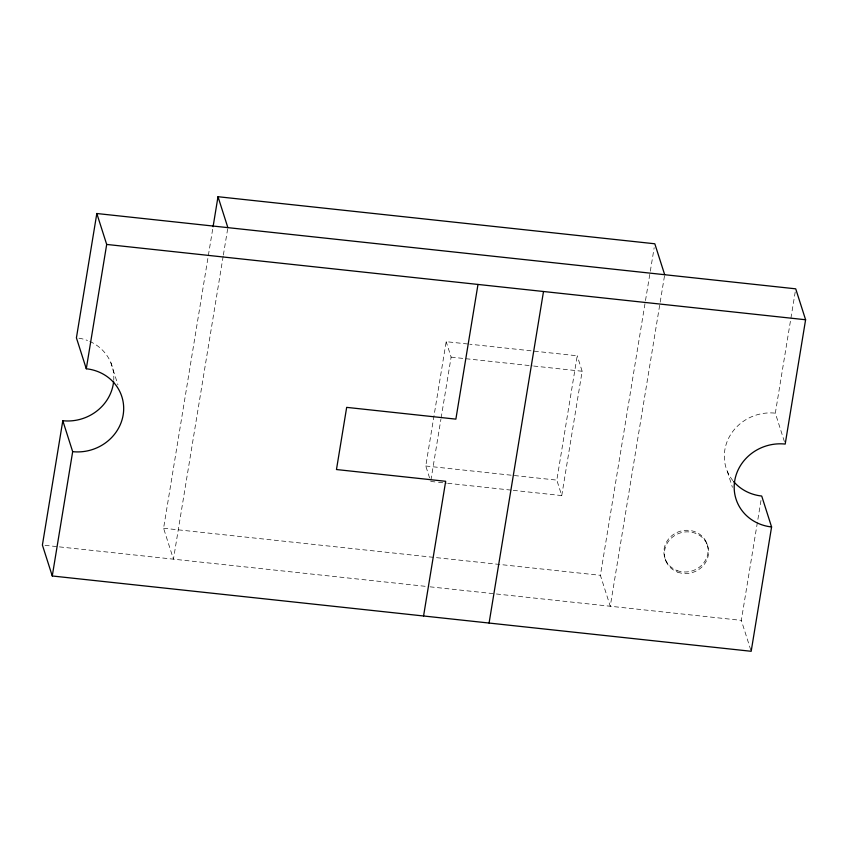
<?xml version="1.0" encoding="UTF-8"?>
<svg xmlns="http://www.w3.org/2000/svg" width="848" height="848" viewBox="0 0 848 848"><rect width="100%" height="100%" fill="white"/><g stroke="black" fill="none" stroke-linecap="round" stroke-linejoin="round"><path stroke-width="0.64" stroke-dasharray="4.24 3.18" d="M223.151 256.35L173.448 559.171L163.579 528.251L208.142 256.753M208.354 255.449L212.859 228.038M223.363 255.047L227.868 227.635M429.565 477.89L425.77 465.997L446.175 341.67L468.456 344.065M430.911 480.159L440.907 419.294M441.119 418L451.115 357.125L446.175 341.67M513.263 490.356L561.747 495.582L556.818 480.116L577.223 355.789L469.76 344.203M561.747 495.582L582.152 371.254L577.223 355.789M664.472 276.013L610.263 606.246L600.395 575.315L650.098 272.494M650.321 271.19L654.168 247.69M750.787 650.056L741.311 620.365L761.08 499.928M784.4 441.607L775.326 413.156L795.519 290.122M451.115 357.125L532.353 365.88M533.668 366.029L582.152 371.254M425.77 465.997L556.818 480.116M430.699 481.452L437.25 482.162M438.564 482.3L446.43 483.148M447.733 483.296L511.948 490.208M163.579 528.251L600.395 575.315M45.018 545.338L58.13 546.748M59.434 546.886L428.696 586.678M430.01 586.827L741.311 620.365M727.287 471.244L732.418 487.324M706.607 542.815L707.105 544.363M665.373 559.468L665.871 561.005M110.844 362.637L117.946 384.907M89.793 341.426A44.488 41.414 -17.7 0 1 113.717 380.37M78.928 338.182A44.488 41.414 -17.7 0 1 87.482 340.472M732.82 480.572A44.488 41.414 -17.7 0 1 730.764 434.388A44.488 41.414 -17.7 0 1 775.326 413.156M677.054 570.545A22.239 20.712 -17.7 0 0 707.974 548.052A22.239 20.712 -17.7 0 0 672.952 534.823A22.239 20.712 -17.7 0 0 677.054 570.545M677.552 572.093A22.239 20.712 -17.7 0 0 708.462 549.599A22.239 20.712 -17.7 0 0 673.45 536.371A22.239 20.712 -17.7 0 0 677.552 572.093"/><path stroke-width="1.27" d="M113.611 381.589A44.488 41.414 -17.7 0 1 62.805 420.725L42.4 545.052L52.269 575.983L751.18 651.285L771.585 526.958L761.716 496.038A44.488 41.414 -17.7 0 1 733.594 481.505M771.585 526.958A44.488 41.414 -17.7 0 1 734.707 480.816A44.488 41.414 -17.7 0 1 785.195 444.076L805.6 319.749L795.731 288.829L96.82 213.516L76.415 337.843L86.284 368.763A44.488 41.414 -17.7 0 1 123.161 414.916A44.488 41.414 -17.7 0 1 72.674 451.655L52.269 575.983M86.284 368.763L106.689 244.436L96.82 213.516M213.071 226.734L218 196.715L654.815 243.779L664.684 274.699M423.565 615.987L445.677 481.304L336.465 469.538L346.673 407.369L455.874 419.135L477.986 284.451M489.084 623.047L543.504 291.511M106.689 244.436L805.6 319.749M218 196.715L227.868 227.635M62.805 420.725L72.674 451.655"/></g></svg>
